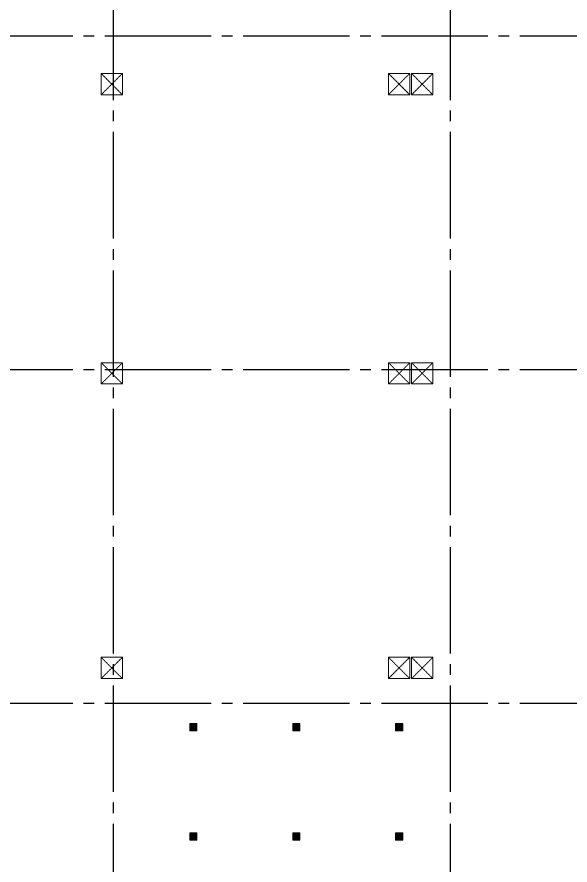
# Model space of a CAD drawing. Header units: millimetres. Extents: x -3973692 to -2843767, y 592734 to 838475.
# Drawn here: x -3490070 to -3474477, y 712175 to 736074 of the extents above; entities that cross this region are included whole.
import ezdxf
from ezdxf.enums import TextEntityAlignment as Align

# ---------------------------------------------------------------- set-up
doc = ezdxf.new("R2010")
doc.units = ezdxf.units.MM
doc.header["$MEASUREMENT"] = 0
for name, pattern in [('CHG_XX_Cot_Tang 1$0$MB_Luoi truc$0$HTT Hidden 21', [3, 2, -1]), ('CHG_XX_Luoi truc$0$MB_Luoi truc$0$Center101', [13, 10, -1, 1, -1]), ('DIVIDE2', [15.875, 6.35, -3.175, 0, -3.175, 0, -3.175])]:
    doc.linetypes.add(name, pattern=pattern)
for name, color, linetype, lineweight in [("'S_General_Divide_3 Intermediate", 3, 'DIVIDE2', 40), ('CHG_XX_Cot_Tang 1$0$NS-Pier', 150, 'Continuous', 9), ('CHG_XX_Cot_Tang 1$0$S_Concrete_Cont_2 Normal', 2, 'Continuous', 13)]:
    doc.layers.add(name, color=color, linetype=linetype, lineweight=lineweight)
for name, color, linetype in [('CHG_XX_Cot_Tang 1$0$mb_cot tang 1-3$0$Concrete Line', 6, 'Continuous'), ('CHG_XX_Luoi truc$0$Grid', 34, 'Continuous'), ('CHG_XX_Luoi truc$0$Grid Line', 251, 'CHG_XX_Luoi truc$0$MB_Luoi truc$0$Center101')]:
    doc.layers.add(name, color=color, linetype=linetype)
doc.styles.add('CHG_XX_Luoi truc$0$MB_Luoi truc$0$Grid A-F$0$VNI-HelveCB', font='')
doc.styles.get('CHG_XX_Luoi truc$0$MB_Luoi truc$0$Grid A-F$0$VNI-HelveCB').set_extended_font_data('VNI-Helve-Condense', bold=True)

# ---------------------------------------------------------------- blocks, each defined once
blk = doc.blocks.new('CHG_XX_Cot_Tang 1$0$HoBoi_C600x600')
at = {"layer": 'CHG_XX_Cot_Tang 1$0$NS-Pier', "linetype": 'CHG_XX_Cot_Tang 1$0$MB_Luoi truc$0$HTT Hidden 21'}
for p, q in [((300, 300), (-300, -300)), ((-300, 300), (300, -300))]:
    blk.add_line(p, q, dxfattribs=at)
at = {"layer": 'CHG_XX_Cot_Tang 1$0$NS-Pier'}
blk.add_lwpolyline([(300, -300), (300, 300), (-300, 300), (-300, -300)], close=True, dxfattribs=at)
blk = doc.blocks.new('CHG_XX_Cot_Tang 1$0$cot thong gio')
at = {"layer": 'CHG_XX_Cot_Tang 1$0$S_Concrete_Cont_2 Normal', "color": 3, "ltscale": 0.8}
blk.add_lwpolyline([(-100, -70), (100, -70), (100, 130), (-100, 130)], close=True, dxfattribs=at)
blk.add_solid([(-100, 130), (-100, -70), (100, 130), (100, -70)], dxfattribs=at)
blk = doc.blocks.new('*U2841')
at = {"layer": 'CHG_XX_Luoi truc$0$Grid Line'}
blk.add_line((0, 0), (0, 608), dxfattribs=at)
at = {"layer": 'CHG_XX_Luoi truc$0$Grid', "lineweight": -2, "style": 'CHG_XX_Luoi truc$0$MB_Luoi truc$0$Grid A-F$0$VNI-HelveCB'}
for tag, p in [('GRIDSUB', (0, 617)), ('GRID', (0, -9))]:
    blk.add_attdef(tag, text='', height=5, dxfattribs=at).set_placement(p, align=Align.MIDDLE)
blk = doc.blocks.new('*U2846')
at = {"layer": 'CHG_XX_Luoi truc$0$Grid Line'}
blk.add_line((0, 0), (0, 608), dxfattribs=at)
at = {"layer": 'CHG_XX_Luoi truc$0$Grid', "lineweight": -2, "style": 'CHG_XX_Luoi truc$0$MB_Luoi truc$0$Grid A-F$0$VNI-HelveCB'}
for tag, p in [('GRIDSUB', (0, 617)), ('GRID', (0, -9))]:
    blk.add_attdef(tag, text='', height=5, dxfattribs=at).set_placement(p, align=Align.MIDDLE)
blk = doc.blocks.new('*U2843')
at = {"layer": 'CHG_XX_Luoi truc$0$Grid Line'}
blk.add_line((0, 0), (0, 438), dxfattribs=at)
at = {"layer": 'CHG_XX_Luoi truc$0$Grid', "lineweight": -2, "style": 'CHG_XX_Luoi truc$0$MB_Luoi truc$0$Grid A-F$0$VNI-HelveCB'}
for tag, p in [('GRIDSUB', (0, 447)), ('GRID', (0, -9))]:
    blk.add_attdef(tag, text='', height=5, dxfattribs=at).set_placement(p, align=Align.MIDDLE)
blk = doc.blocks.new('CHG_XX_Luoi truc')
at = {"layer": 'CHG_XX_Luoi truc$0$Grid', "xscale": 300, "yscale": 300, "zscale": 300}
for name, p in [('*U2846', (61150, -12747)), ('*U2841', (70650, -12747))]:
    blk.add_blockref(name, p, dxfattribs=at)
at = {"layer": 'CHG_XX_Luoi truc$0$Grid', "xscale": 300.0000000000013, "yscale": 300.0000000000013, "zscale": 300.0000000000013, "rotation": 90}
for p in [(110703, 125550), (110703, 116150), (110703, 106750)]:
    blk.add_blockref('*U2843', p, dxfattribs=at)
blk = doc.blocks.new('CHG_XX_Cot_Tang 1')
at = {"layer": 'CHG_XX_Cot_Tang 1$0$mb_cot tang 1-3$0$Concrete Line'}
for p in [(61100, 124200), (69200, 124200), (69850, 124200), (61100, 116050), (69200, 116050), (69850, 116050), (61100, 107750), (69200, 107750), (69850, 107750)]:
    blk.add_blockref('CHG_XX_Cot_Tang 1$0$HoBoi_C600x600', p, dxfattribs=at)
at = {"layer": 'CHG_XX_Cot_Tang 1$0$NS-Pier'}
blk.add_blockref('CHG_XX_Luoi truc', (0, 0), dxfattribs=at)
at = {"layer": 'CHG_XX_Cot_Tang 1$0$S_Concrete_Cont_2 Normal'}
for p in [(63399.9, 106049.3), (66299.9, 106049.3), (69199.9, 106049.3), (63399.9, 102967.1), (66299.9, 102967.1), (69199.9, 102967.1)]:
    blk.add_blockref('CHG_XX_Cot_Tang 1$0$cot thong gio', p, dxfattribs=at)

msp = doc.modelspace()

# ---------------------------------------------------------------- block references
at = {"layer": "'S_General_Divide_3 Intermediate"}
msp.add_blockref('CHG_XX_Cot_Tang 1', (-3548495.2, 609981), dxfattribs=at)

doc.saveas('drawing.dxf')
